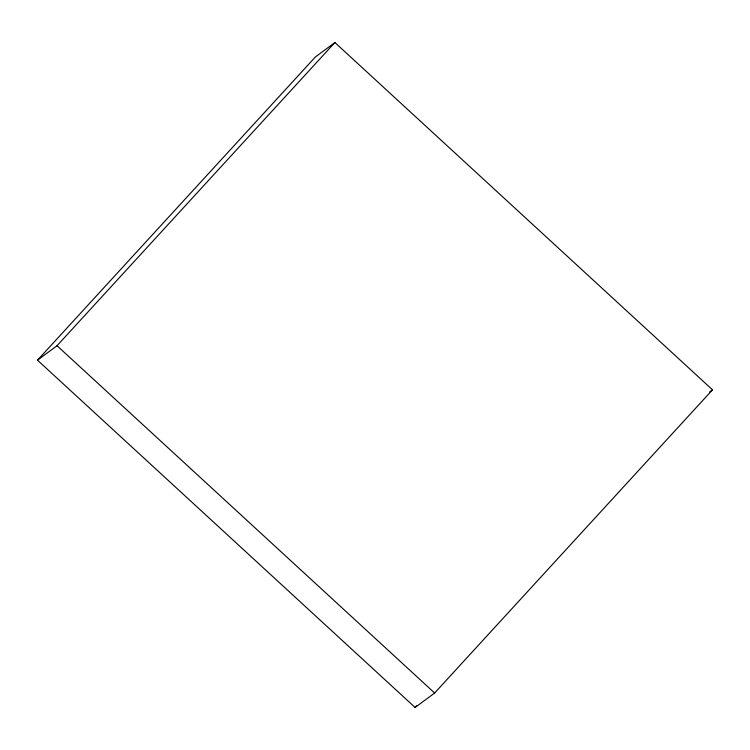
<?xml version="1.0" encoding="UTF-8"?>
<svg xmlns="http://www.w3.org/2000/svg" width="750" height="750" viewBox="0 0 750 750"><rect width="100%" height="100%" fill="white"/><g stroke="black" fill="none" stroke-linecap="round" stroke-linejoin="round"><path stroke-width="1.12" d="M37.5 360.178L315.366 56.981L334.894 42.525L712.5 389.822L434.634 693.019L415.106 707.475L37.5 360.178L57.028 345.722L334.894 42.525M415.106 707.475L416.691 705.75M709.706 391.884L712.5 389.822M57.028 345.722L434.634 693.019"/></g></svg>
